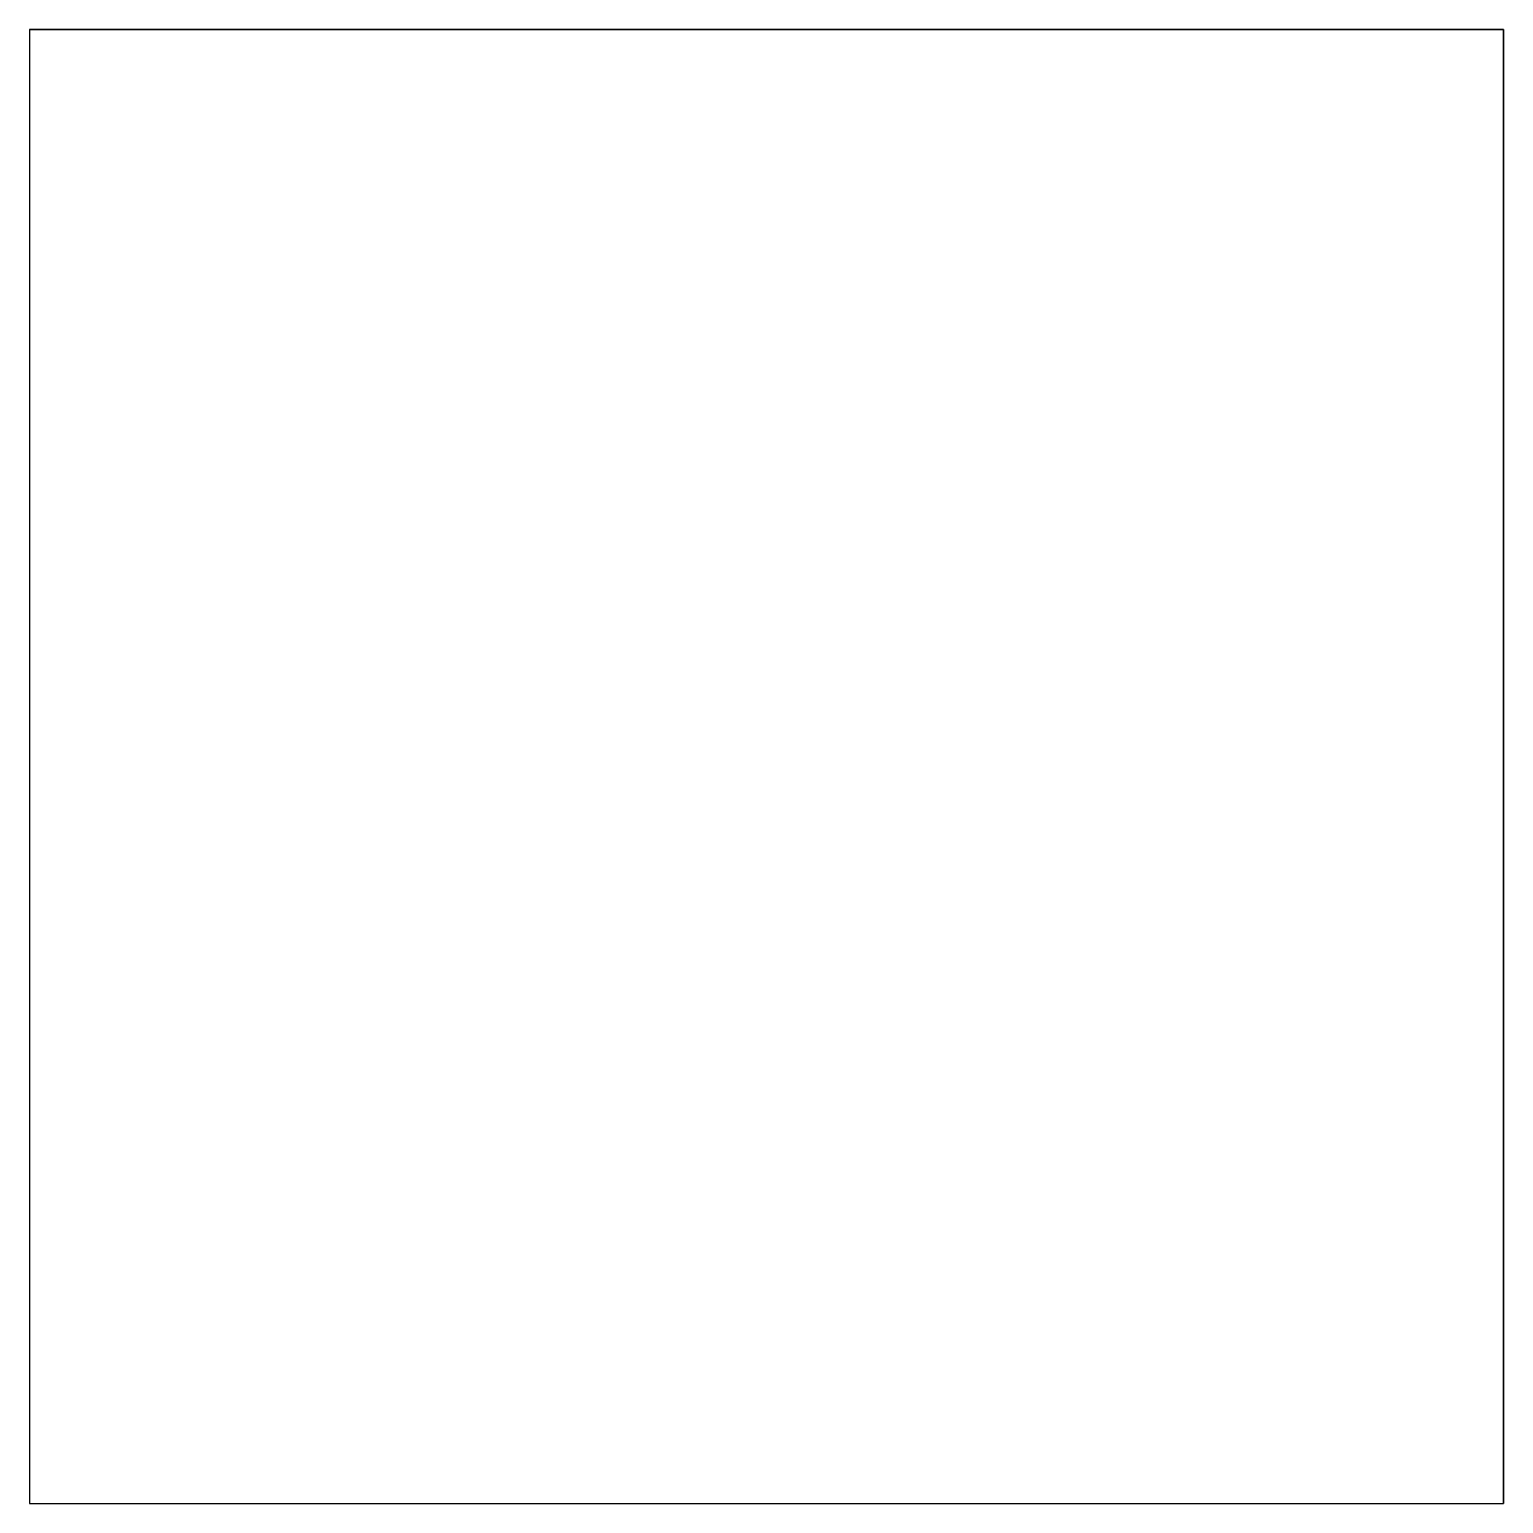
# Model space of a CAD drawing. Extents: x 0 to 10, y 0 to 10.
import ezdxf

# ---------------------------------------------------------------- set-up
doc = ezdxf.new("R2010")
doc.units = 0
doc.layers.get('0').update_dxf_attribs({"linetype": 'CONTINUOUS'})

# ---------------------------------------------------------------- blocks, each defined once
blk = doc.blocks.new('*U2')
at = {"color": 0}
for p, q in [((0, 10, 10), (10, 10, 10)), ((0, 10), (0, 10, 10)), ((0, 10, 10), (0, 0, 10)), ((0, 10), (0, 0)), ((10, 10), (0, 10)), ((10, 10), (10, 10, 10)), ((10, 10, 10), (10, 0, 10)), ((10, 0), (10, 10)), ((0, 0), (0, 0, 10)), ((0, 0, 10), (10, 0, 10)), ((0, 0), (10, 0)), ((10, 0, 10), (10, 0))]:
    blk.add_line(p, q, dxfattribs=at)

msp = doc.modelspace()

# ---------------------------------------------------------------- block references
msp.add_blockref('*U2', (0, 0))

doc.saveas('drawing.dxf')
